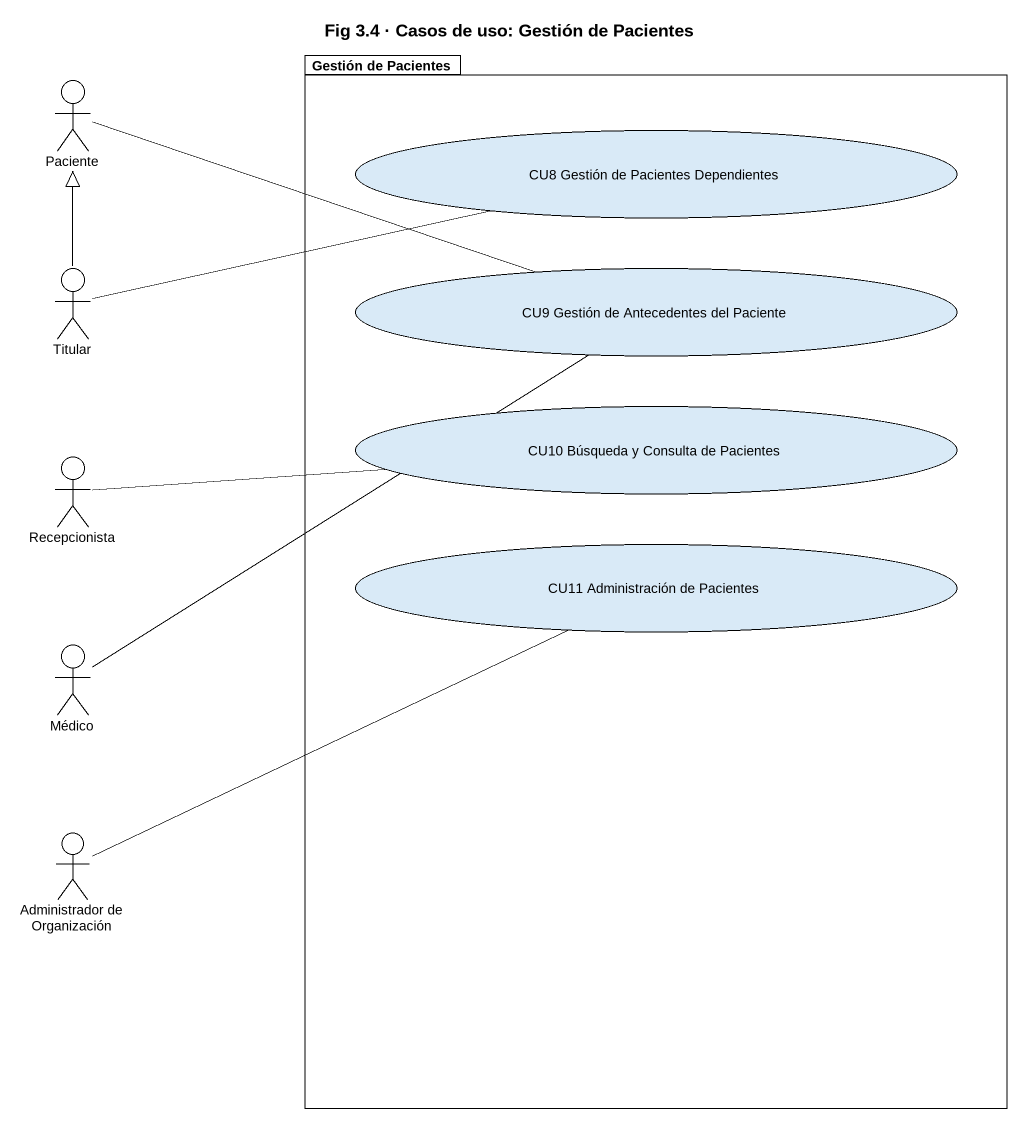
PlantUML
@startuml
title Fig 3.4 · Casos de uso: Gestión de Pacientes
actor Paciente
package "Gestión de Pacientes" as Gestión_de_Pacientes {
  usecase "CU8 Gestión de Pacientes Dependientes" as CU8_Gestión_de_Pacientes
  usecase "CU9 Gestión de Antecedentes del Paciente" as CU9_Gestión_de_Antecedentes
  usecase "CU10 Búsqueda y Consulta de Pacientes" as CU10_Búsqueda_y_Consulta_de
  usecase "CU11 Administración de Pacientes" as CU11_Administración_de
}
actor Titular
actor Recepcionista
actor Médico
actor "Administrador de Organización" as Administrador_de
Paciente -right- CU9_Gestión_de_Antecedentes
Titular -up-|> Paciente
Titular -right- CU8_Gestión_de_Pacientes
Recepcionista -right- CU10_Búsqueda_y_Consulta_de
Médico -up- CU9_Gestión_de_Antecedentes
Administrador_de -right- CU11_Administración_de
@enduml
